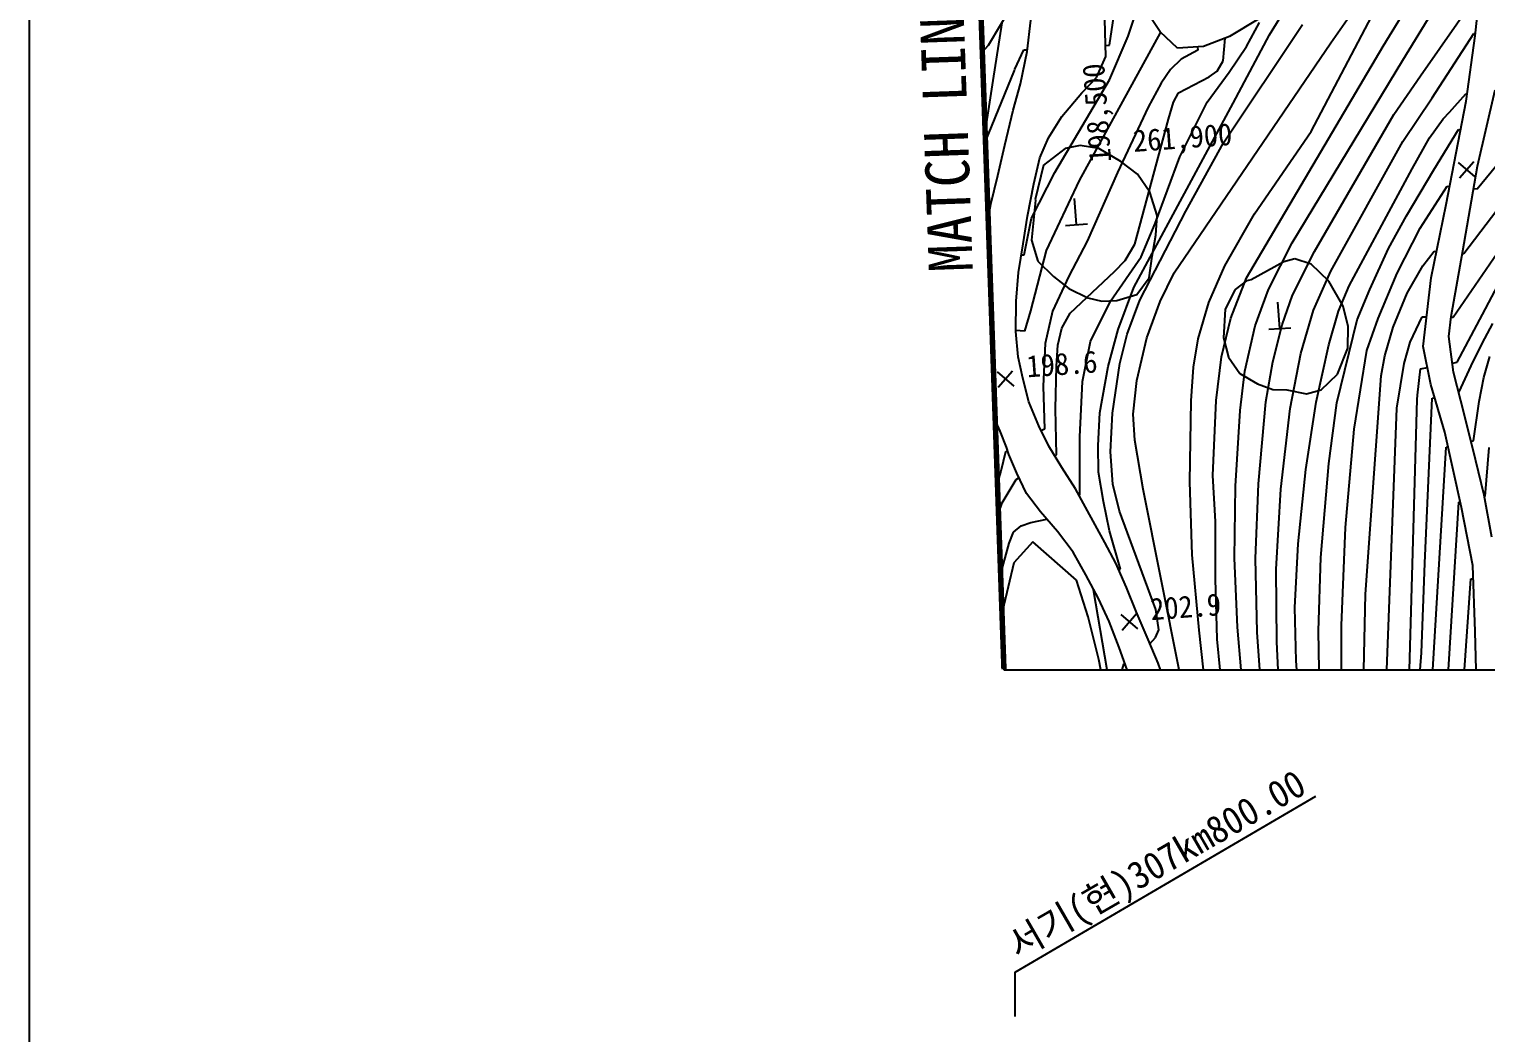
# Model space of a CAD drawing. Header units: millimetres. Extents: x 11366 to 12162, y 1103 to 1810.
# Drawn here: x 11365.9 to 11498.6, y 1363.4 to 1454.8 of the extents above; entities that cross this region are included whole.
import ezdxf
from ezdxf.enums import TextEntityAlignment as Align
from ezdxf.xclip import XClip

# ---------------------------------------------------------------- set-up
doc = ezdxf.new("R2010")
doc.units = ezdxf.units.MM
doc.header["$LTSCALE"] = 10
doc.header["$MEASUREMENT"] = 0
doc.header["$XCLIPFRAME"] = 2
doc.linetypes.add('A-CENTR01', pattern=[2, 1.25, -0.25, 0.25, -0.25])
for name, color, linetype in [('TN-MACL', 6, 'A-CENTR01'), ('TZ-BASE', 253, 'Continuous'), ('TZ-LEAL', 1, 'Continuous'), ('TZ-LEAT', 3, 'Continuous')]:
    doc.layers.add(name, color=color, linetype=linetype)
doc.layers.add('TX-PAPR', color=2, linetype='Continuous', plot=False)
doc.styles.add('HANA', font='GulimChe.ttf')
doc.styles.get("Standard").update_dxf_attribs({"font": 'GulimChe.ttf'})

# ---------------------------------------------------------------- blocks, each defined once
blk = doc.blocks.new('JD-DHDFH546DFH43')
at = {"layer": 'TZ-BASE'}
for p, q in [((26.82, -17.17, 202), (29.38, -12.97, 202)), ((32.41, -17.89, 204), (36.21, -12.42, 204)), ((45.55, -17.26, 196.91), (46.03, -12.73, 196.91)), ((1.21, -18.1, 195), (3.48, -14.34, 195)), ((12.26, -18.11, 196), (12.93, -13.5, 196)), ((13.94, -17.29, 197), (14.98, -14.18, 197)), ((37.18, -18.18, 206), (40.01, -13.56, 206)), ((40.59, -20.89, 208), (45.74, -13.48, 208)), ((4.73, -18.69, 170.4), (5.09, -15.83, 170.4)), ((11.9, -19.13, 196.91), (11.78, -14.63, 196.91)), ((16.86, -16.88, 196.91), (15.46, -14.79, 196.91)), ((25.85, -15.7, 196.91), (23.17, -17.3, 196.91)), ((30.62, -25.97, 205), (36.45, -14.88, 205)), ((38.96, -19.46, 207), (41.86, -14.77, 207)), ((2.43, -16.07, 189.81), (1.61, -21.32, 189.81)), ((16.86, -16.99, 198), (9.48, -30.42, 198)), ((18.45, -18.36, 196.91), (16.86, -16.88, 196.91)), ((16.9, -16.93, 198), (16.86, -16.99, 198)), ((22.63, -27, 203), (29.82, -16.21, 203)), ((23.52, -23.38, 202), (26.82, -17.17, 202)), ((24.71, -18.23, 201), (25.91, -16.05, 201)), ((41.65, -22.91, 209), (45.42, -17.04, 209)), ((45.42, -17.04, 209), (45.57, -17.04, 209)), ((0.66, -18.73, 195), (1.21, -18.1, 195)), ((3.63, -20.3, 196), (4.44, -18.54, 196)), ((4.44, -18.54, 196), (4.75, -18.52, 196)), ((11.88, -18.13, 196), (12.26, -18.11, 196)), ((12.25, -21.27, 197), (13.94, -17.29, 197)), ((18.15, -38.83, 204), (32.41, -17.89, 204)), ((20.8, -18.21, 196.91), (18.45, -18.36, 196.91)), ((20.28, -18.56, 199), (18.76, -19.37, 199)), ((20.27, -18.24, 199), (20.28, -18.56, 199)), ((23.17, -17.3, 196.91), (20.8, -18.21, 196.91)), ((22.6, -19.53, 200), (22.79, -17.45, 200)), ((23.16, -20.56, 201), (24.71, -18.23, 201)), ((24.74, -39.3, 206), (37.18, -18.18, 206)), ((44.73, -23.21, 196.91), (45.55, -17.26, 196.91)), ((4.15, -21.61, 170.4), (4.73, -18.69, 170.4)), ((11.07, -21.04, 196.91), (11.9, -19.13, 196.91)), ((18.76, -19.37, 199), (17.81, -20.31, 199)), ((22.04, -20.47, 200), (22.6, -19.53, 200)), ((28.9, -36.12, 207), (38.96, -19.46, 207)), ((0.94, -26.89, 196), (3.58, -20.4, 196)), ((3.58, -20.4, 196), (3.63, -20.3, 196)), ((9.71, -22.44, 196.91), (11.07, -21.04, 196.91)), ((17.81, -20.31, 199), (16.95, -21.55, 199)), ((18.52, -22.45, 200), (21.33, -21, 200)), ((21.14, -23.29, 201), (23.16, -20.56, 201)), ((21.33, -21, 200), (22.04, -20.47, 200)), ((38.14, -24.43, 208), (40.59, -20.89, 208)), ((44.53, -37.09, 213), (56.89, -20.74, 213)), ((1.61, -21.32, 189.81), (1.01, -25.26, 189.81)), ((3.48, -24.03, 170.4), (4.15, -21.61, 170.4)), ((7.27, -29.7, 197), (12.25, -21.27, 197)), ((7.9, -24.61, 196.91), (9.71, -22.44, 196.91)), ((16.95, -21.55, 199), (15.78, -23.76, 199)), ((18.08, -23.3, 200), (18.52, -22.45, 200)), ((43.21, -24.2, 210), (44.72, -22.55, 210)), ((44.72, -22.55, 210), (44.82, -22.54, 210)), ((45.77, -29.13, 197), (47.38, -22.18, 197)), ((15.78, -23.76, 199), (12.98, -29.7, 199)), ((14.46, -40.19, 202), (23.52, -23.38, 202)), ((17.62, -24.83, 200), (18.08, -23.3, 200)), ((18.66, -28.27, 201), (21.14, -23.29, 201)), ((38.98, -26.89, 209), (41.65, -22.91, 209)), ((42.91, -32.62, 196.91), (44.73, -23.21, 196.91)), ((45.73, -31.2, 212), (52.41, -23.07, 212)), ((2.72, -27.22, 170.4), (3.48, -24.03, 170.4)), ((6.69, -26.54, 196.91), (7.9, -24.61, 196.91)), ((14.54, -36.24, 200), (17.62, -24.83, 200)), ((30.93, -36.89, 208), (38.14, -24.43, 208)), ((41.41, -26.55, 210), (42.63, -24.8, 210)), ((42.63, -24.8, 210), (43.21, -24.2, 210)), ((1.01, -25.26, 189.81), (0.9, -25.75, 189.81)), ((5.9, -28.36, 196.91), (6.69, -26.54, 196.91)), ((25.46, -33.47, 205), (30.62, -25.97, 205)), ((41.78, -29.46, 211), (44.03, -25.79, 211)), ((44.03, -25.79, 211), (44.23, -25.8, 211)), ((2.08, -29.98, 170.4), (2.72, -27.22, 170.4)), ((8.21, -27.53, 198.04), (6.23, -29.02, 198.04)), ((9.56, -27.25, 198.04), (8.21, -27.53, 198.04)), ((11.28, -27.53, 198.04), (9.56, -27.25, 198.04)), ((13.27, -28.7, 198.04), (11.28, -27.53, 198.04)), ((19.19, -33.24, 203), (22.63, -27, 203)), ((32.4, -38.68, 209), (38.98, -26.89, 209)), ((39.82, -29.36, 210), (41.41, -26.55, 210)), ((5.36, -30.73, 196.91), (5.9, -28.36, 196.91)), ((6.23, -29.02, 198.04), (5.48, -32.17, 198.04)), ((14.81, -29.85, 198.04), (13.27, -28.7, 198.04)), ((16.39, -34.34, 201), (18.66, -28.27, 201)), ((43.55, -42.87, 214), (53.82, -27.91, 214)), ((44.01, -28.79, 211.87), (45.53, -30.1, 211.87)), ((44.12, -30.2, 211.87), (45.43, -28.69, 211.87)), ((44.43, -36.85, 197), (45.77, -29.13, 197)), ((1.44, -32.6, 170.4), (2.08, -29.98, 170.4)), ((5.15, -33.85, 197), (7.27, -29.7, 197)), ((9.48, -30.42, 198), (6.47, -36.8, 198)), ((12.98, -29.7, 199), (10.2, -35.96, 199)), ((15.92, -31.48, 198.04), (14.81, -29.85, 198.04)), ((34.09, -40.02, 210), (39.82, -29.36, 210)), ((39.29, -33.64, 211), (41.78, -29.46, 211)), ((4.76, -33.69, 196.91), (5.36, -30.73, 196.91)), ((16.58, -33.63, 198.04), (15.92, -31.48, 198.04)), ((40.54, -34.77, 212), (43.01, -30.95, 212)), ((43.01, -30.95, 212), (43.23, -30.97, 212)), ((45.42, -31.17, 212), (45.73, -31.2, 212)), ((1.19, -33.89, 170.4), (1.44, -32.6, 170.4)), ((5.49, -32.21, 198.04), (5.36, -33.73, 198.04)), ((5.48, -32.17, 198.04), (5.49, -32.21, 198.04)), ((9.24, -34.45, 198.77), (9.07, -32.06, 198.77)), ((41.55, -39.31, 196.91), (42.91, -32.62, 196.91)), ((4.38, -36.19, 196.91), (4.76, -33.69, 196.91)), ((4.48, -37.2, 197), (5.15, -33.85, 197)), ((5.36, -33.73, 198.04), (5.13, -35.88, 198.04)), ((8.24, -34.52, 198.77), (10.24, -34.38, 198.77)), ((15.02, -41.34, 203), (19.19, -33.24, 203)), ((15.13, -37.39, 201), (16.39, -34.34, 201)), ((16.46, -35.4, 198.04), (16.58, -33.63, 198.04)), ((22.74, -38.22, 205), (25.46, -33.47, 205)), ((37.66, -36.64, 211), (39.29, -33.64, 211)), ((16.13, -37.31, 198.04), (16.46, -35.4, 198.04)), ((38.45, -38.88, 212), (40.54, -34.77, 212)), ((3.95, -38.81, 196.91), (4.38, -36.19, 196.91)), ((6.47, -36.8, 198), (5.05, -42.31, 198)), ((5.13, -35.88, 198.04), (5.73, -37.77, 198.04)), ((10.2, -35.96, 199), (8.54, -39.15, 199)), ((13.66, -37.72, 200), (14.54, -36.24, 200)), ((26.73, -40.36, 207), (28.9, -36.12, 207)), ((28.93, -40.88, 208), (30.93, -36.89, 208)), ((35.95, -40.36, 211), (37.66, -36.64, 211)), ((40.79, -38.21, 213), (41.82, -36.88, 213)), ((41.82, -36.88, 213), (42.04, -36.9, 213)), ((43.38, -42.83, 197), (44.43, -36.85, 197)), ((44.39, -37.08, 213), (44.53, -37.09, 213)), ((4.22, -37.19, 197), (4.48, -37.2, 197)), ((5.73, -37.77, 198.04), (7.15, -39.17, 198.04)), ((12.34, -41.41, 201), (15.13, -37.39, 201)), ((12.69, -38.73, 200), (13.66, -37.72, 200)), ((15.85, -39.3, 198.04), (16.13, -37.31, 198.04)), ((21.29, -41.54, 205), (22.74, -38.22, 205)), ((28.14, -37.84, 207.46), (25.16, -39.47, 207.46)), ((29.13, -37.58, 207.46), (28.14, -37.84, 207.46)), ((30.61, -38.04, 207.46), (29.13, -37.58, 207.46)), ((32.24, -39.6, 207.46), (30.61, -38.04, 207.46)), ((39.35, -40.7, 213), (40.79, -38.21, 213)), ((3.73, -41.44, 196.91), (3.95, -38.81, 196.91)), ((8.54, -39.15, 199), (7.04, -42.33, 199)), ((7.15, -39.17, 198.04), (8.53, -40.26, 198.04)), ((8.67, -42.51, 200), (12.69, -38.73, 200)), ((14.75, -40.82, 198.04), (15.85, -39.3, 198.04)), ((16.85, -41.46, 204), (18.15, -38.83, 204)), ((23.31, -42.96, 206), (24.74, -39.3, 206)), ((24.73, -39.58, 207.46), (23.7, -40.36, 207.46)), ((24.89, -39.54, 207.46), (24.73, -39.58, 207.46)), ((25.16, -39.47, 207.46), (24.89, -39.54, 207.46)), ((30.82, -42.25, 209), (32.4, -38.68, 209)), ((33.52, -41.87, 207.46), (32.24, -39.6, 207.46)), ((36.73, -43, 212), (38.45, -38.88, 212)), ((40.82, -45.56, 196.91), (41.55, -39.31, 196.91)), ((46.23, -42.64, 215), (48.2, -38.91, 215)), ((8.53, -40.26, 198.04), (10.27, -41.13, 198.04)), ((10.27, -41.13, 198.04), (11.56, -41.42, 198.04)), ((12.92, -41.36, 198.04), (14.75, -40.82, 198.04)), ((13.03, -44, 202), (14.46, -40.19, 202)), ((23.7, -40.36, 207.46), (22.77, -42.14, 207.46)), ((25.52, -43.67, 207), (26.73, -40.36, 207)), ((27.97, -43.58, 208), (28.93, -40.88, 208)), ((33.12, -42.34, 210), (34.09, -40.02, 210)), ((34.81, -43.12, 211), (35.95, -40.36, 211)), ((38.09, -43.8, 213), (39.35, -40.7, 213)), ((3.7, -44.2, 196.91), (3.73, -41.44, 196.91)), ((5.05, -42.31, 198), (4.49, -44.16, 198)), ((7.04, -42.33, 199), (6.39, -45.29, 199)), ((10.52, -45.11, 201), (12.34, -41.41, 201)), ((11.56, -41.42, 198.04), (12.92, -41.36, 198.04)), ((13.85, -44.43, 203), (15.02, -41.34, 203)), ((15.66, -44.78, 204), (16.85, -41.46, 204)), ((20.31, -44.86, 205), (21.29, -41.54, 205)), ((22.77, -42.14, 207.46), (22.62, -44.76, 207.46)), ((27.76, -43.92, 208.96), (27.58, -41.52, 208.96)), ((29.68, -46.18, 209), (30.82, -42.25, 209)), ((32.24, -45.4, 210), (33.12, -42.34, 210)), ((34, -43.72, 207.46), (33.52, -41.87, 207.46)), ((7.91, -43.88, 200), (8.67, -42.51, 200)), ((22.44, -46.49, 206), (23.31, -42.96, 206)), ((24.57, -47.8, 207), (25.52, -43.67, 207)), ((27.11, -46.95, 208), (27.97, -43.58, 208)), ((32.96, -50.69, 211), (34.81, -43.12, 211)), ((33.96, -45.71, 207.46), (34, -43.72, 207.46)), ((35.68, -45.92, 212), (36.73, -43, 212)), ((39.63, -45.17, 214), (40.72, -42.85, 214)), ((40.72, -42.85, 214), (41.14, -42.85, 214)), ((43.15, -44.64, 197), (43.38, -42.83, 197)), ((43.37, -42.87, 214), (43.55, -42.87, 214)), ((43.93, -46.97, 215), (46.23, -42.64, 215)), ((46.19, -45.27, 216), (47.15, -43.47, 216)), ((4.49, -44.16, 198), (3.7, -44.11, 198)), ((3.92, -46.49, 196.91), (3.7, -44.2, 196.91)), ((7.55, -45.42, 200), (7.91, -43.88, 200)), ((9.79, -48.73, 201), (10.52, -45.11, 201)), ((12.12, -47.39, 202), (13.03, -44, 202)), ((13.19, -47.1, 203), (13.85, -44.43, 203)), ((14.72, -48.66, 204), (15.66, -44.78, 204)), ((19.91, -47.45, 205), (20.31, -44.86, 205)), ((22.62, -44.76, 207.46), (23.09, -46.52, 207.46)), ((26.76, -43.99, 208.96), (28.75, -43.85, 208.96)), ((37.33, -46.42, 213), (38.09, -43.8, 213)), ((43.59, -47.9, 197), (43.15, -44.64, 197)), ((6.39, -45.29, 199), (6.19, -49.16, 199)), ((7.42, -47.35, 200), (7.55, -45.42, 200)), ((28.71, -51.21, 209), (29.68, -46.18, 209)), ((31.08, -50.64, 210), (32.24, -45.4, 210)), ((33, -48.08, 207.46), (33.96, -45.71, 207.46)), ((34.52, -53.08, 212), (35.68, -45.92, 212)), ((37, -48.24, 213), (37.33, -46.42, 213)), ((39.09, -47.1, 214), (39.63, -45.17, 214)), ((41.52, -49.01, 196.91), (40.82, -45.56, 196.91)), ((45.2, -47.32, 216), (46.19, -45.27, 216)), ((2.11, -49.27, 198.58), (3.42, -47.76, 198.58)), ((4.34, -48.43, 196.91), (3.92, -46.49, 196.91)), ((7.34, -51.22, 200), (7.42, -47.35, 200)), ((11.37, -51.6, 202), (12.12, -47.39, 202)), ((12.51, -51.62, 203), (13.19, -47.1, 203)), ((19.69, -50.51, 205), (19.91, -47.45, 205)), ((21.97, -50.46, 206), (22.44, -46.49, 206)), ((23.09, -46.52, 207.46), (24.12, -48.03, 207.46)), ((26.5, -50.61, 208), (27.11, -46.95, 208)), ((38.41, -51.17, 214), (39.09, -47.1, 214)), ((40.31, -49.98, 215), (40.58, -47.58, 215)), ((40.58, -47.58, 215), (41.2, -47.47, 215)), ((43.48, -47.06, 215), (43.93, -46.97, 215)), ((44.11, -49.68, 216), (45.2, -47.32, 216)), ((46.36, -48.38, 217), (46.88, -46.48, 217)), ((2.01, -47.86, 198.58), (3.52, -49.17, 198.58)), ((4.89, -50.6, 196.91), (4.34, -48.43, 196.91)), ((9.54, -53.8, 201), (9.79, -48.73, 201)), ((14.4, -51.71, 204), (14.72, -48.66, 204)), ((24.12, -48.03, 207.46), (25.74, -48.95, 207.46)), ((24.16, -51.38, 207), (24.57, -47.8, 207)), ((25.74, -48.95, 207.46), (27.12, -49.46, 207.46)), ((31.53, -49.51, 207.46), (33, -48.08, 207.46)), ((35.56, -68.12, 213), (37, -48.24, 213)), ((42.8, -53.35, 196.91), (41.52, -49.01, 196.91)), ((44.24, -50.52, 197), (43.59, -47.9, 197)), ((45.92, -50.56, 217), (46.36, -48.38, 217)), ((6.19, -49.16, 199), (6.32, -53.08, 199)), ((27.12, -49.46, 207.46), (28.41, -49.5, 207.46)), ((28.41, -49.5, 207.46), (30.2, -49.86, 207.46)), ((30.2, -49.86, 207.46), (31.53, -49.51, 207.46)), ((39.56, -75.91, 215), (40.28, -50.38, 215)), ((40.28, -50.38, 215), (40.31, -49.98, 215)), ((40.98, -65.3, 216), (41.64, -50.27, 216)), ((41.64, -50.27, 216), (41.87, -50.22, 216)), ((44.04, -49.69, 216), (44.11, -49.68, 216)), ((5.8, -52.79, 196.91), (4.89, -50.6, 196.91)), ((7.43, -55.44, 200), (7.34, -51.22, 200)), ((11.21, -54.56, 202), (11.37, -51.6, 202)), ((12.33, -55.14, 203), (12.51, -51.62, 203)), ((14.55, -54.09, 204), (14.4, -51.71, 204)), ((19.56, -57.89, 205), (19.69, -50.51, 205)), ((21.66, -57.32, 206), (21.97, -50.46, 206)), ((23.72, -58.27, 207), (24.16, -51.38, 207)), ((25.81, -58.08, 208), (26.5, -50.61, 208)), ((27.85, -58.54, 209), (28.71, -51.21, 209)), ((30.12, -56.76, 210), (31.08, -50.64, 210)), ((32.23, -56.23, 211), (32.96, -50.69, 211)), ((37.42, -77.39, 214), (38.41, -51.17, 214)), ((45.33, -54.84, 197), (44.24, -50.52, 197)), ((45.39, -54.14, 217), (45.92, -50.56, 217)), ((2.27, -53.26, 198.62), (1.83, -52.25, 198.62)), ((6.71, -54.63, 196.91), (5.8, -52.79, 196.91)), ((33.75, -62.05, 212), (34.52, -53.08, 212)), ((2.87, -54.74, 198.62), (2.27, -53.26, 198.62)), ((6.32, -53.08, 199), (6.03, -53.25, 199)), ((9.55, -59.09, 201), (9.54, -53.8, 201)), ((15.32, -58.56, 204), (14.55, -54.09, 204)), ((44.32, -60.23, 196.91), (42.8, -53.35, 196.91)), ((45.16, -54.19, 217), (45.39, -54.14, 217)), ((2.77, -55.15, 199), (2.34, -56.91, 199)), ((2.96, -55.03, 199), (2.77, -55.15, 199)), ((3.07, -55.39, 198.62), (2.87, -54.74, 198.62)), ((3.8, -57.11, 198.62), (3.07, -55.39, 198.62)), ((7.9, -56.59, 196.91), (6.71, -54.63, 196.91)), ((7.26, -55.54, 200), (7.43, -55.44, 200)), ((11.25, -57, 202), (11.21, -54.56, 202)), ((12.54, -58.1, 203), (12.33, -55.14, 203)), ((40.73, -90.72, 217), (42.92, -54.73, 217)), ((42.92, -54.73, 217), (43.1, -54.69, 217)), ((46.39, -59.1, 197), (45.33, -54.84, 197)), ((46.48, -59.21, 218), (46.82, -54.75, 218)), ((2.34, -56.91, 199), (2.03, -57.92, 199)), ((9.16, -58.51, 196.91), (7.9, -56.59, 196.91)), ((11.69, -59.67, 202), (11.25, -57, 202)), ((29.42, -63.52, 210), (30.12, -56.76, 210)), ((31.49, -64.77, 211), (32.23, -56.23, 211)), ((2.47, -59.81, 200), (3.74, -57.67, 200)), ((3.74, -57.67, 200), (4, -57.52, 200)), ((4.69, -58.95, 198.62), (3.8, -57.11, 198.62)), ((13.17, -60.55, 203), (12.54, -58.1, 203)), ((19.78, -64.54, 205), (19.56, -57.89, 205)), ((21.91, -61.5, 206), (21.66, -57.32, 206)), ((23.63, -64.85, 207), (23.72, -58.27, 207)), ((25.54, -64.88, 208), (25.81, -58.08, 208)), ((5.96, -60.63, 198.62), (4.69, -58.95, 198.62)), ((10.06, -60.19, 196.91), (9.16, -58.51, 196.91)), ((9.49, -59.13, 201), (9.55, -59.09, 201)), ((12.25, -62.34, 202), (11.69, -59.67, 202)), ((19.09, -77.43, 204), (15.32, -58.56, 204)), ((27.42, -65.85, 209), (27.85, -58.54, 209)), ((44.06, -59.74, 218), (44.21, -59.71, 218)), ((47.06, -62.92, 197), (46.39, -59.1, 197)), ((46.41, -59.23, 218), (46.48, -59.21, 218)), ((2.13, -60.76, 200), (2.47, -59.81, 200)), ((7.51, -62.42, 198.62), (5.96, -60.63, 198.62)), ((11.81, -63.42, 196.91), (10.06, -60.19, 196.91)), ((16.47, -69.52, 203), (13.17, -60.55, 203)), ((42.26, -89.04, 218), (44.06, -59.74, 218)), ((45.33, -65.5, 196.91), (44.32, -60.23, 196.91)), ((3.51, -62.48, 201), (4.21, -61.9, 201)), ((4.21, -61.9, 201), (5.08, -61.6, 201)), ((5.08, -61.6, 201), (6.53, -61.29, 201)), ((13.24, -65.84, 202), (12.25, -62.34, 202)), ((21.91, -66.72, 206), (21.91, -61.5, 206)), ((33.39, -70.97, 212), (33.75, -62.05, 212)), ((2.32, -66.36, 201), (3.09, -63.46, 201)), ((3.09, -63.46, 201), (3.51, -62.48, 201)), ((5.27, -63.34, 201.9), (3.52, -65.26, 201.9)), ((9.24, -66.83, 201.9), (5.27, -63.34, 201.9)), ((8.94, -64.29, 198.62), (7.51, -62.42, 198.62)), ((12.81, -65.3, 196.91), (11.81, -63.42, 196.91)), ((29.13, -69.32, 210), (29.42, -63.52, 210)), ((10.09, -66.35, 198.62), (8.94, -64.29, 198.62)), ((20.41, -71.39, 205), (19.78, -64.54, 205)), ((23.91, -71.14, 207), (23.63, -64.85, 207)), ((25.69, -71.57, 208), (25.54, -64.88, 208)), ((31.29, -71.45, 211), (31.49, -64.77, 211)), ((3.52, -65.26, 201.9), (2.49, -69.64, 201.9)), ((13.79, -67.5, 196.91), (12.81, -65.3, 196.91)), ((13.1, -65.95, 202), (13.24, -65.84, 202)), ((27.48, -72.45, 209), (27.42, -65.85, 209)), ((40.67, -73.47, 216), (40.98, -65.3, 216)), ((45.55, -71.52, 196.91), (45.33, -65.5, 196.91)), ((10.31, -70.17, 201.9), (9.24, -66.83, 201.9)), ((11.23, -68.51, 198.62), (10.09, -66.35, 198.62)), ((14.67, -69.69, 196.91), (13.79, -67.5, 196.91)), ((22.06, -72.21, 206), (21.91, -66.72, 206)), ((43.55, -89.34, 219), (45.16, -66.73, 219)), ((45.16, -66.73, 219), (45.38, -66.71, 219)), ((10.79, -67.74, 202), (10.82, -67.72, 202)), ((12.07, -75.28, 202), (10.79, -67.74, 202)), ((12.22, -70.6, 198.62), (11.23, -68.51, 198.62)), ((35.29, -81.72, 213), (35.56, -68.12, 213)), ((2.49, -69.64, 201.9), (2.45, -69.83, 201.9)), ((11.28, -74.08, 201.9), (10.31, -70.17, 201.9)), ((13.28, -69.98, 202.85), (14.8, -71.29, 202.85)), ((13.39, -71.39, 202.85), (14.69, -69.88, 202.85)), ((15.76, -72.25, 196.91), (14.67, -69.69, 196.91)), ((16.75, -71.38, 203), (16.47, -69.52, 203)), ((29.24, -74.19, 210), (29.13, -69.32, 210)), ((13.14, -72.98, 198.62), (12.22, -70.6, 198.62)), ((16.44, -72.08, 203), (16.75, -71.38, 203)), ((21.92, -84.59, 205), (20.41, -71.39, 205)), ((24.53, -78.26, 207), (23.91, -71.14, 207)), ((26.3, -79.49, 208), (25.69, -71.57, 208)), ((31.48, -88.08, 211), (31.29, -71.45, 211)), ((33.39, -84.37, 212), (33.39, -70.97, 212)), ((45.68, -76.8, 196.91), (45.55, -71.52, 196.91)), ((13.94, -75.26, 198.62), (13.14, -72.98, 198.62)), ((16.68, -74.41, 196.91), (15.76, -72.25, 196.91)), ((15.93, -72.65, 203), (16.44, -72.08, 203)), ((22.67, -78.62, 206), (22.06, -72.21, 206)), ((28.27, -86.6, 209), (27.48, -72.45, 209)), ((12.22, -78.84, 201.9), (11.28, -74.08, 201.9)), ((29.94, -84.37, 210), (29.24, -74.19, 210)), ((39.99, -82.32, 216), (40.67, -73.47, 216)), ((13.34, -75.19, 203), (13.55, -74.51, 203)), ((13.55, -74.51, 203), (13.65, -74.44, 203)), ((17.66, -77.18, 196.91), (16.68, -74.41, 196.91))]:
    blk.add_line(p, q, dxfattribs=at)
at = {"layer": 'TZ-BASE', "style": 'HANA'}
for s, rotation, p in [('198,500', 94.1197, (12.4, -28.73)), ('261,900', 4.1197, (14.46, -27.83)), ('198.6', 4.1197, (4.76, -48.37, 198.58)), ('202.9', 4.1197, (16.03, -70.49, 202.85))]:
    blk.add_text(s, height=2, rotation=rotation, dxfattribs=at).set_placement(p)

msp = doc.modelspace()

# ---------------------------------------------------------------- linework, layer by layer
at = {"layer": 'TN-MACL', "const_width": 0.5}
msp.add_lwpolyline([(11449.44, 1546.41), (11454.69, 1396.5)], dxfattribs=at)
at = {"layer": 'TX-PAPR'}
msp.add_lwpolyline([(11365.89, 1103.05), (12161.89, 1103.05), (12161.89, 1619.05), (11365.89, 1619.05)], close=True, dxfattribs=at)
at = {"layer": 'TX-PAPR', "flags": 128}
msp.add_lwpolyline([(11454.69, 1396.46), (12149.29, 1396.46), (12154.55, 1546.46), (11449.44, 1546.46), (11454.69, 1396.46)], dxfattribs=at)
at = {"layer": 'TZ-LEAL'}
msp.add_lwpolyline([(11483.07, 1384.9), (11455.68, 1368.87), (11455.68, 1364.87)], dxfattribs=at)

# ---------------------------------------------------------------- block references
at = {"layer": 'TZ-BASE'}
ref = msp.add_blockref('JD-DHDFH546DFH43', (11452.06, 1471.46), dxfattribs=at)
XClip(ref).set_block_clipping_path([(2.6260724032, -75), (697.2310196891, -74.9999999943), (702.4831644844, 75.0000000058), (-2.6260724032, 75)])

# ---------------------------------------------------------------- texts
at = {"layer": 'TN-MACL'}
msp.add_text('MATCH LINE 서기(현)307㎞800.00', height=4, rotation=92.0054, dxfattribs=at).set_placement((11448.5, 1471.33), align=Align.MIDDLE_CENTER)
at = {"layer": 'TZ-LEAT'}
msp.add_text('서기(현)307㎞800.00', height=2.5, rotation=30, dxfattribs=at).set_placement((11469.18, 1377.66), align=Align.CENTER)

doc.saveas('drawing.dxf')
